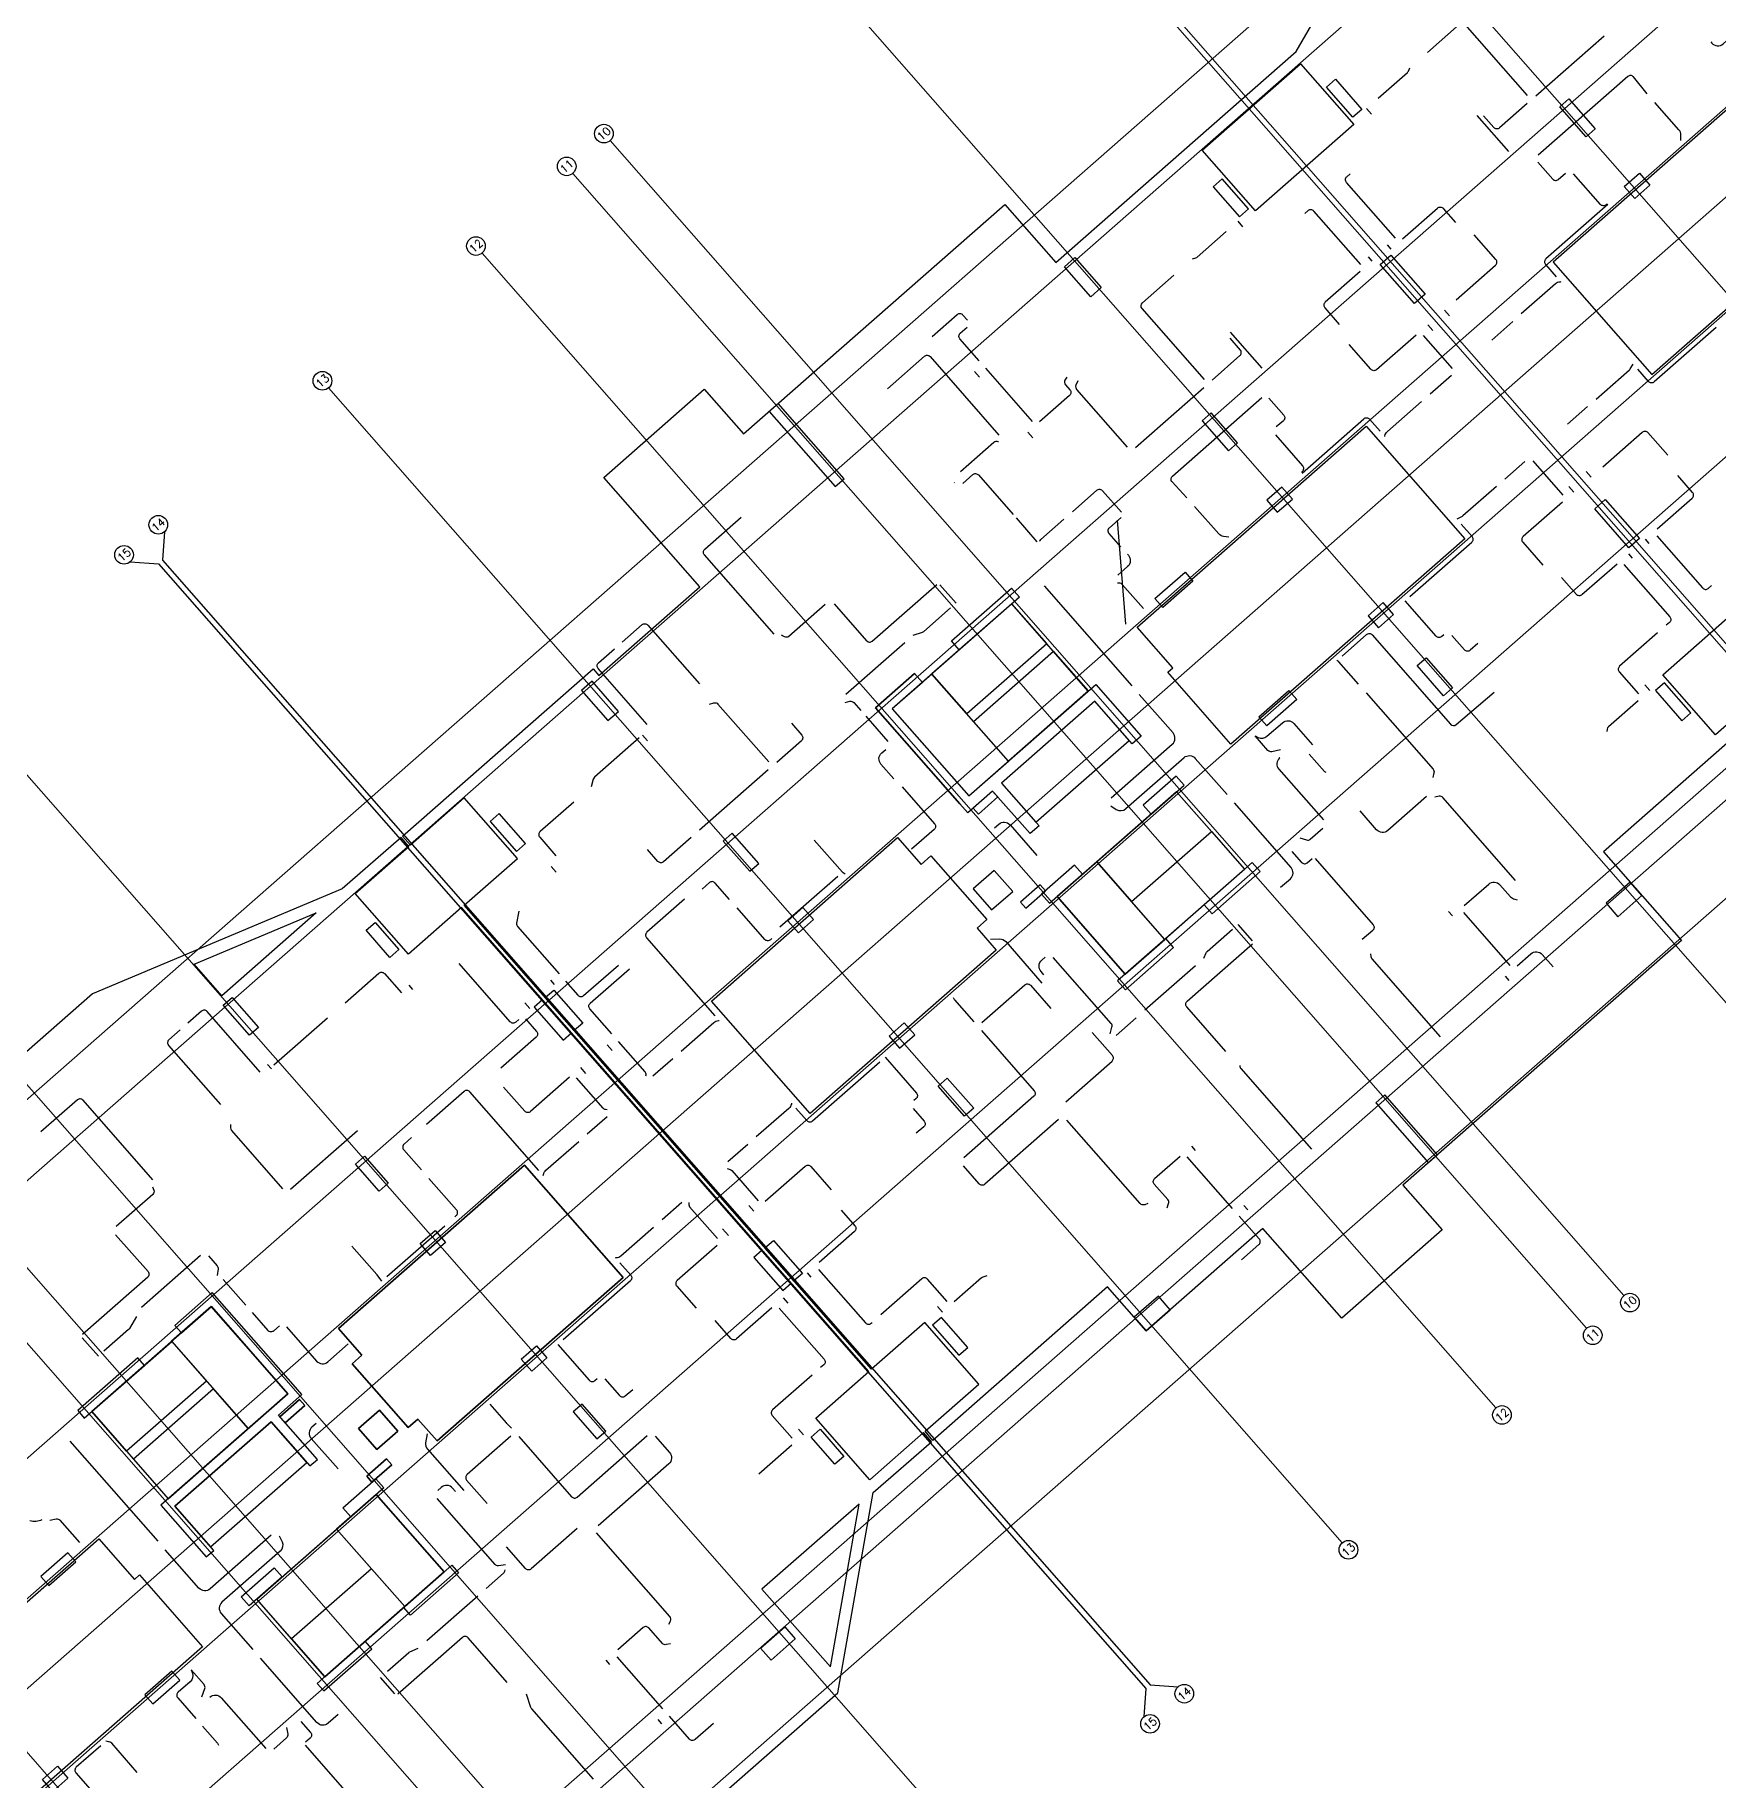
# Model space of a CAD drawing. Header units: metres. Extents: x 375833 to 375946, y 3316005 to 3316108.
# Drawn here: x 375872.98 to 375915.08, y 3316040.03 to 3316083.68 of the extents above; entities that cross this region are included whole.
import ezdxf
from ezdxf.enums import TextEntityAlignment as Align

# ---------------------------------------------------------------- set-up
doc = ezdxf.new("R2010")
doc.units = ezdxf.units.M
doc.header["$MEASUREMENT"] = 0
for name, color, linetype in [('Axes', 1, 'Continuous'), ('Column', 4, 'Continuous'), ('ElecConduit', 20, 'Continuous'), ('Opening', 2, 'Continuous'), ('S-GRID-CIRC', 3, 'Continuous'), ('S-GRID-CIRC-TEXT', 3, 'Continuous'), ('ShearWall', 13, 'Continuous'), ('Slab', 3, 'Continuous'), ('Stair', 5, 'Continuous')]:
    doc.layers.add(name, color=color, linetype=linetype)
doc.styles.add('S-ROMANS', font='romans.shx', dxfattribs={"width": 0.75})

# ---------------------------------------------------------------- blocks, each defined once
blk = doc.blocks.new('S-GRID-CIRC')
at = {"layer": 'S-GRID-CIRC'}
blk.add_circle((0, 0), 0.35, dxfattribs=at)
at = {"layer": 'S-GRID-CIRC-TEXT', "color": 3, "style": 'S-ROMANS', "flags": 8}
blk.add_attdef('GRID-CIRC', text='', height=0.3, dxfattribs=at).set_placement((0, 0), align=Align.MIDDLE)

msp = doc.modelspace()

# ---------------------------------------------------------------- linework, layer by layer
at = {"layer": 'Axes', "lineweight": 0, "ltscale": 0.05}
for p, q in [((375834.566, 3316023.508), (375929.797, 3316107.103)), ((375835.575, 3316022.358), (375930.806, 3316105.954)), ((375839.019, 3316018.435), (375934.25, 3316102.031)), ((375840.761, 3316016.451), (375935.991, 3316100.047)), ((375841.876, 3316015.181), (375937.106, 3316098.777)), ((375843.307, 3316013.55), (375938.538, 3316097.146)), ((375845.095, 3316011.514), (375940.325, 3316095.109)), ((375901.251, 3316093.216), (375926.606, 3316064.331)), ((375849.35, 3316006.667), (375944.58, 3316090.262)), ((375945.801, 3316088.871), (375850.571, 3316005.276)), ((375892.443, 3316085.484), (375917.798, 3316056.6)), ((375887.37, 3316081.031), (375912.725, 3316052.147)), ((375886.438, 3316080.213), (375911.794, 3316051.329)), ((375884.169, 3316078.221), (375909.524, 3316049.336)), ((375880.329, 3316074.849), (375905.684, 3316045.965)), ((375871.265, 3316066.893), (375896.62, 3316038.009)), ((375867.425, 3316063.522), (375892.78, 3316034.638)), ((375865.155, 3316061.53), (375890.51, 3316032.646)), ((375864.223, 3316060.712), (375889.578, 3316031.828)), ((375859.151, 3316056.259), (375884.506, 3316027.375))]:
    msp.add_line(p, q, dxfattribs=at)
for points in [[(375848.624, 3316007.493), (375849.33, 3316007.447), (375943.809, 3316090.383), (375943.855, 3316091.088)], [(375897.229, 3316089.66), (375897.23, 3316089.02), (375921.925, 3316060.888), (375922.63, 3316060.795)], [(375896.49, 3316089.011), (375897.124, 3316088.928), (375921.82, 3316060.795), (375921.82, 3316060.084)]]:
    msp.add_lwpolyline(points, dxfattribs=at)
at = {"layer": 'Axes', "linetype": 'Continuous'}
for points in [[(375876.224, 3316071.249), (375876.179, 3316070.542), (375900.875, 3316042.409), (375901.579, 3316042.365)], [(375875.367, 3316070.497), (375876.074, 3316070.449), (375900.77, 3316042.317), (375900.722, 3316041.613)]]:
    msp.add_lwpolyline(points, dxfattribs=at)
at = {"layer": 'Column'}
for points in [[(375905.286, 3316082.367, 0), (375905.511, 3316082.565, 0), (375906.171, 3316081.813, 0), (375905.945, 3316081.615, 0), (375905.286, 3316082.367, 0)], [(375911.125, 3316081.877, 0), (375911.35, 3316082.075, 0), (375912.01, 3316081.323, 0), (375911.784, 3316081.125, 0), (375911.125, 3316081.877, 0)], [(375902.678, 3316080.078, 0), (375902.452, 3316079.88, 0), (375903.112, 3316079.128, 0), (375903.337, 3316079.326, 0), (375902.678, 3316080.078, 0)], [(375912.738, 3316079.887, 0), (375913.114, 3316080.217, 0), (375913.378, 3316079.916, 0), (375913.002, 3316079.586, 0), (375912.738, 3316079.887, 0)], [(375898.732, 3316077.878, 0), (375898.996, 3316078.11, 0), (375899.656, 3316077.358, 0), (375899.392, 3316077.127, 0), (375898.732, 3316077.878, 0)], [(375906.634, 3316077.935, 0), (375906.897, 3316078.166, 0), (375907.755, 3316077.189, 0), (375907.492, 3316076.958, 0), (375906.634, 3316077.935, 0)], [(375902.407, 3316074.224, 0), (375902.181, 3316074.026, 0), (375902.841, 3316073.275, 0), (375903.067, 3316073.473, 0), (375902.407, 3316074.224, 0)], [(375904.171, 3316072.366, 0), (375903.795, 3316072.037, 0), (375904.059, 3316071.736, 0), (375904.435, 3316072.066, 0), (375904.171, 3316072.366, 0)], [(375911.998, 3316071.825, 0), (375912.261, 3316072.056, 0), (375913.118, 3316071.079, 0), (375912.855, 3316070.848, 0), (375911.998, 3316071.825, 0)], [(375901.197, 3316069.357, 0), (375900.999, 3316069.582, 0), (375901.75, 3316070.242, 0), (375901.948, 3316070.016, 0), (375901.197, 3316069.357, 0)], [(375906.592, 3316068.85, 0), (375906.968, 3316069.18, 0), (375906.704, 3316069.481, 0), (375906.328, 3316069.151, 0), (375906.592, 3316068.85, 0)], [(375908.443, 3316067.348, 0), (375908.218, 3316067.15, 0), (375907.558, 3316067.901, 0), (375907.783, 3316068.099, 0), (375908.443, 3316067.348, 0)], [(375886.919, 3316067.509, 0), (375886.656, 3316067.278, 0), (375887.316, 3316066.526, 0), (375887.579, 3316066.757, 0), (375886.919, 3316067.509, 0)], [(375903.796, 3316066.396, 0), (375903.598, 3316066.621, 0), (375904.35, 3316067.281, 0), (375904.548, 3316067.055, 0), (375903.796, 3316066.396, 0)], [(375913.741, 3316067.474, 0), (375913.516, 3316067.276, 0), (375914.175, 3316066.525, 0), (375914.401, 3316066.723, 0), (375913.741, 3316067.474, 0)], [(375900.903, 3316064.189, 0), (375901.73, 3316064.915, 0), (375901.532, 3316065.14, 0), (375900.705, 3316064.414, 0), (375900.903, 3316064.189, 0)], [(375884.596, 3316064.205, 0), (375884.371, 3316064.007, 0), (375885.03, 3316063.256, 0), (375885.256, 3316063.454, 0), (375884.596, 3316064.205, 0)], [(375884.596, 3316064.205, 0), (375884.371, 3316064.007, 0), (375885.03, 3316063.256, 0), (375885.256, 3316063.454, 0), (375884.596, 3316064.205, 0)], [(375890.427, 3316063.709, 0), (375890.202, 3316063.511, 0), (375890.862, 3316062.759, 0), (375891.087, 3316062.957, 0), (375890.427, 3316063.709, 0)], [(375898.164, 3316062.183, 0), (375898.362, 3316061.958, 0), (375899.188, 3316062.684, 0), (375898.99, 3316062.909, 0), (375898.164, 3316062.183, 0)], [(375912.281, 3316061.96, 0), (375912.578, 3316061.622, 0), (375913.179, 3316062.15, 0), (375912.882, 3316062.488, 0), (375912.281, 3316061.96, 0)], [(375892.191, 3316061.851, 0), (375891.816, 3316061.521, 0), (375892.08, 3316061.22, 0), (375892.455, 3316061.55, 0), (375892.191, 3316061.851, 0)], [(375881.267, 3316061.283, 0), (375881.492, 3316061.481, 0), (375882.086, 3316060.804, 0), (375881.861, 3316060.606, 0), (375881.267, 3316061.283, 0)], [(375877.69, 3316059.407, 0), (375877.916, 3316059.605, 0), (375878.575, 3316058.854, 0), (375878.35, 3316058.656, 0), (375877.69, 3316059.407, 0)], [(375885.682, 3316059.543, 0), (375885.471, 3316059.358, 0), (375886.197, 3316058.531, 0), (375886.407, 3316058.716, 0), (375885.682, 3316059.543, 0)], [(375885.749, 3316059.602, 0), (375885.96, 3316059.787, 0), (375886.685, 3316058.96, 0), (375886.475, 3316058.775, 0), (375885.749, 3316059.602, 0)], [(375894.613, 3316058.335, 0), (375894.989, 3316058.664, 0), (375894.725, 3316058.965, 0), (375894.349, 3316058.635, 0), (375894.613, 3316058.335, 0)], [(375896.464, 3316056.832, 0), (375896.238, 3316056.634, 0), (375895.579, 3316057.386, 0), (375895.804, 3316057.584, 0), (375896.464, 3316056.832, 0)], [(375881.003, 3316055.436, 0), (375881.229, 3316055.634, 0), (375881.822, 3316054.958, 0), (375881.597, 3316054.76, 0), (375881.003, 3316055.436, 0)], [(375882.617, 3316053.446, 0), (375882.993, 3316053.776, 0), (375883.257, 3316053.476, 0), (375882.881, 3316053.146, 0), (375882.617, 3316053.446, 0)], [(375891.244, 3316053.342, 0), (375891.455, 3316053.527, 0), (375892.181, 3316052.7, 0), (375891.97, 3316052.515, 0), (375891.244, 3316053.342, 0)], [(375891.177, 3316053.283, 0), (375890.966, 3316053.098, 0), (375891.692, 3316052.271, 0), (375891.903, 3316052.456, 0), (375891.177, 3316053.283, 0)], [(375900.482, 3316051.603, 0), (375900.779, 3316051.265, 0), (375901.38, 3316051.793, 0), (375901.083, 3316052.131, 0), (375900.482, 3316051.603, 0)], [(375895.659, 3316051.602, 0), (375895.434, 3316051.404, 0), (375896.093, 3316050.653, 0), (375896.319, 3316050.85, 0), (375895.659, 3316051.602, 0)], [(375895.659, 3316051.602, 0), (375895.434, 3316051.404, 0), (375896.093, 3316050.653, 0), (375896.319, 3316050.85, 0), (375895.659, 3316051.602, 0)], [(375885.79, 3316050.59, 0), (375885.414, 3316050.26, 0), (375885.15, 3316050.56, 0), (375885.526, 3316050.89, 0), (375885.79, 3316050.59, 0)], [(375887.04, 3316048.56, 0), (375887.265, 3316048.758, 0), (375886.671, 3316049.434, 0), (375886.446, 3316049.236, 0), (375887.04, 3316048.56, 0)], [(375892.396, 3316048.604, 0), (375892.621, 3316048.802, 0), (375893.215, 3316048.126, 0), (375892.99, 3316047.928, 0), (375892.396, 3316048.604, 0)], [(375881.513, 3316047.567, 0), (375881.711, 3316047.342, 0), (375880.884, 3316046.616, 0), (375880.687, 3316046.842, 0), (375881.513, 3316047.567, 0)], [(375874.007, 3316045.49, 0), (375873.81, 3316045.715, 0), (375873.133, 3316045.121, 0), (375873.331, 3316044.896, 0), (375874.007, 3316045.49, 0)], [(375879.17, 3316045.111, 0), (375878.343, 3316044.385, 0), (375878.145, 3316044.611, 0), (375878.972, 3316045.336, 0), (375879.17, 3316045.111, 0)], [(375891.737, 3316043.86, 0), (375892.001, 3316043.56, 0), (375891.4, 3316043.032, 0), (375891.136, 3316043.333, 0), (375891.737, 3316043.86, 0)], [(375876.607, 3316042.529, 0), (375876.409, 3316042.754, 0), (375875.732, 3316042.16, 0), (375875.93, 3316041.935, 0), (375876.607, 3316042.529, 0)], [(375873.81, 3316040.074, 0), (375873.435, 3316039.744, 0), (375873.171, 3316040.045, 0), (375873.547, 3316040.375, 0), (375873.81, 3316040.074, 0)]]:
    msp.add_polyline3d(points, dxfattribs=at)
at = {"layer": 'ElecConduit'}
for points in [[(375910.318, 3316082.157), (375908.76, 3316083.932, 0.414212), (375908.619, 3316083.941), (375907.815, 3316083.235)], [(375914.902, 3316083.5), (375914.927, 3316083.472, 0.414214), (375915.209, 3316083.453), (375915.45, 3316083.665)], [(375906.581, 3316082.092), (375907.313, 3316082.735, 0.102651), (375907.337, 3316082.767), (375907.377, 3316082.851)], [(375913.313, 3316082.204), (375912.967, 3316082.624, 0.423407), (375912.824, 3316082.635), (375910.584, 3316080.669)], [(375910.309, 3316081.96), (375909.614, 3316081.35, -0.414214), (375909.473, 3316081.359), (375909.214, 3316081.654)], [(375914.154, 3316081.037), (375914.153, 3316081.171, 0.178982), (375914.103, 3316081.301), (375913.499, 3316081.989)], [(375910.573, 3316080.495), (375910.946, 3316080.07, 0.414214), (375911.087, 3316080.061), (375911.265, 3316080.217)], [(375907.018, 3316078.588), (375905.789, 3316079.988, -0.414214), (375905.798, 3316080.129), (375905.882, 3316080.203)], [(375912.307, 3316079.45), (375912.281, 3316079.426, -0.414214), (375912.14, 3316079.436), (375911.465, 3316080.204)], [(375906.145, 3316077.933), (375904.971, 3316079.27, 0.414214), (375904.83, 3316079.28), (375904.746, 3316079.206)], [(375907.192, 3316078.576), (375908.069, 3316079.346, -0.414214), (375908.21, 3316079.337), (375908.516, 3316078.988)], [(375912.324, 3316079.431), (375910.778, 3316078.073, 0.414214), (375910.768, 3316077.932), (375911.036, 3316077.628)], [(375902.782, 3316078.757), (375902.05, 3316078.115, -0.102651), (375902.015, 3316078.095), (375901.927, 3316078.066)], [(375908.532, 3316077.05), (375909.519, 3316077.917, 0.414214), (375909.528, 3316078.058), (375908.986, 3316078.675)], [(375906.134, 3316077.759), (375905.257, 3316076.989, 0.414214), (375905.248, 3316076.848), (375905.609, 3316076.436)], [(375902.234, 3316075.06), (375900.676, 3316076.835, -0.414212), (375900.685, 3316076.976), (375901.47, 3316077.665)], [(375911.152, 3316077.497), (375911.131, 3316077.495, 0.162374), (375911.015, 3316077.446), (375910.161, 3316076.697)], [(375896.309, 3316076.54), (375896.196, 3316076.669, 0.414214), (375896.055, 3316076.678), (375895.427, 3316076.127)], [(375896.605, 3316075.527), (375896.121, 3316076.078, -0.414214), (375896.13, 3316076.219), (375896.298, 3316076.366)], [(375902.43, 3316075.044), (375903.125, 3316075.654, 0.414214), (375903.134, 3316075.795), (375902.876, 3316076.09)], [(375907.529, 3316076.17), (375906.542, 3316075.303, -0.414214), (375906.4, 3316075.312), (375905.859, 3316075.93)], [(375915.034, 3316076.354), (375913.487, 3316074.996, -0.414214), (375913.346, 3316075.005), (375913.075, 3316075.315)], [(375894.307, 3316074.827), (375895.232, 3316075.639, -0.414214), (375895.373, 3316075.63), (375897.094, 3316073.669)], [(375898.791, 3316075.119), (375898.748, 3316075.041, 0.315318), (375898.76, 3316074.927), (375898.871, 3316074.801, -0.414214), (375898.862, 3316074.66), (375898.11, 3316073.999)], [(375912.031, 3316074.568), (375912.866, 3316075.3, 0.067059), (375912.884, 3316075.321), (375912.963, 3316075.441)], [(375899.067, 3316075.024), (375899.022, 3316074.914, 0.284288), (375899.039, 3316074.811), (375900.306, 3316073.368)], [(375901.799, 3316072.097), (375901.427, 3316072.494, -0.423407), (375901.435, 3316072.638), (375903.674, 3316074.604)], [(375903.849, 3316074.592), (375904.221, 3316074.168, -0.414214), (375904.212, 3316074.027), (375904.034, 3316073.87)], [(375906.746, 3316073.63), (375906.751, 3316073.65, -0.162374), (375906.814, 3316073.759), (375907.668, 3316074.508)], [(375904.677, 3316072.718), (375906.223, 3316074.076, -0.414214), (375906.364, 3316074.066), (375906.632, 3316073.762)], [(375897.083, 3316073.495), (375897.076, 3316073.498, 0.291184), (375896.969, 3316073.482), (375896.132, 3316072.747)], [(375904.66, 3316072.737), (375904.687, 3316072.76, 0.414214), (375904.696, 3316072.901), (375904.021, 3316073.67)], [(375912.198, 3316072.874), (375913.185, 3316073.741, -0.414214), (375913.326, 3316073.731), (375913.827, 3316073.161)], [(375896.189, 3316072.459), (375896.44, 3316072.68, -0.414214), (375896.581, 3316072.67), (375897.453, 3316071.678)], [(375913.559, 3316071.323), (375914.436, 3316072.093, 0.414214), (375914.445, 3316072.234), (375914.077, 3316072.654)], [(375898.934, 3316071.748), (375899.547, 3316072.287, -0.414214), (375899.688, 3316072.277), (375900.162, 3316071.737)], [(375909.537, 3316072.378), (375908.702, 3316071.645, -0.067059), (375908.68, 3316071.63), (375908.55, 3316071.567)], [(375902.847, 3316071.111), (375902.714, 3316071.13, -0.178982), (375902.592, 3316071.196), (375901.988, 3316071.885)], [(375911.195, 3316071.993), (375910.208, 3316071.127, 0.414214), (375910.198, 3316070.986), (375910.699, 3316070.415)], [(375891.474, 3316068.685), (375889.728, 3316070.674, -0.414214), (375889.737, 3316070.815), (375890.649, 3316071.616)], [(375898.107, 3316071.012, -0.07087), (375898.144, 3316071.055), (375898.721, 3316071.561)], [(375900.145, 3316070.875), (375899.852, 3316071.208, -0.414214), (375899.861, 3316071.35), (375900.154, 3316071.606)], [(375907.376, 3316069.632), (375908.923, 3316070.99, 0.414214), (375908.932, 3316071.131), (375908.661, 3316071.44)], [(375913.548, 3316071.149), (375914.695, 3316069.843, 0.414214), (375914.836, 3316069.833), (375914.92, 3316069.907)], [(375900.308, 3316070.689), (375900.333, 3316070.661, -0.414214), (375900.314, 3316070.379), (375900.073, 3316070.167)], [(375912.556, 3316070.443), (375911.679, 3316069.673, -0.414214), (375911.538, 3316069.682), (375911.17, 3316070.102)], [(375912.73, 3316070.431), (375913.877, 3316069.124, -0.414214), (375913.868, 3316068.983), (375913.784, 3316068.91)], [(375892.978, 3316069.446), (375893.787, 3316068.523, 0.414214), (375893.928, 3316068.514), (375895.543, 3316069.932)], [(375900.709, 3316069.328), (375900.181, 3316069.929, 0.199008), (375900.112, 3316069.963), (375900.06, 3316069.967)], [(375908.221, 3316068.67), (375908.174, 3316068.629, -0.414214), (375908.033, 3316068.639), (375907.255, 3316069.525)], [(375891.649, 3316068.673), (375891.725, 3316068.63, 0.319468), (375891.84, 3316068.642), (375892.752, 3316069.442)], [(375894.954, 3316068.66), (375895.181, 3316068.736, 0.099666), (375895.215, 3316068.756), (375895.886, 3316069.345)], [(375887.67, 3316068.486), (375888.171, 3316068.926, -0.414214), (375888.312, 3316068.916), (375889.605, 3316067.444)], [(375905.678, 3316068.141), (375906.292, 3316068.68, -0.414214), (375906.433, 3316068.671), (375908.394, 3316066.438, 0.410043), (375908.534, 3316066.427), (375909.481, 3316067.235)], [(375909.073, 3316068.453), (375908.882, 3316068.285, -0.414214), (375908.741, 3316068.294), (375908.421, 3316068.657)], [(375913.571, 3316068.723), (375912.621, 3316067.888, 0.414214), (375912.612, 3316067.747), (375913.096, 3316067.195)], [(375888.297, 3316066.43), (375887.071, 3316067.827, -0.414214), (375887.08, 3316067.968), (375887.484, 3316068.323)], [(375906.091, 3316067.435), (375905.598, 3316067.997, 0.077798), (375905.574, 3316068.017), (375905.551, 3316068.03)], [(375889.856, 3316066.939), (375889.966, 3316066.971, -0.291412), (375890.069, 3316066.941), (375891.338, 3316065.495)], [(375893.252, 3316066.977), (375893.365, 3316067.009, -0.28729), (375893.467, 3316066.978), (375893.642, 3316066.778)], [(375899.905, 3316064.597), (375901.432, 3316065.937, 0.414214), (375901.45, 3316066.219), (375900.607, 3316067.18)], [(375906.278, 3316067.222), (375907.955, 3316065.311, -0.243977), (375907.977, 3316065.222), (375907.949, 3316065.106)], [(375913.085, 3316067.021), (375912.342, 3316066.369, 0.169612), (375912.31, 3316066.312), (375912.299, 3316066.251)], [(375891.906, 3316066.46), (375892.164, 3316066.165, -0.414214), (375892.155, 3316066.024), (375891.538, 3316065.482)], [(375903.506, 3316066.142), (375903.579, 3316066.105, 0.304862), (375903.8, 3316066.134), (375904.188, 3316066.474, -0.41285), (375904.47, 3316066.457), (375904.943, 3316065.923)], [(375888.101, 3316066.093), (375886.979, 3316065.109, 0.147072), (375886.949, 3316065.06), (375886.898, 3316064.874)], [(375904.135, 3316065.798), (375903.922, 3316065.748, -0.276556), (375903.824, 3316065.78), (375903.506, 3316066.142)], [(375894.468, 3316065.067), (375894.144, 3316065.436, -0.414214), (375894.163, 3316065.718), (375894.264, 3316065.807)], [(375899.892, 3316064.397), (375900.032, 3316064.307, 0.334876), (375900.272, 3316064.325), (375901.726, 3316065.602, -0.414214), (375902.008, 3316065.583), (375902.801, 3316064.68)], [(375904.122, 3316065.598), (375904.116, 3316065.592, 0.414214), (375904.098, 3316065.31), (375905.212, 3316064.041)], [(375905.279, 3316065.227), (375905.265, 3316065.234, -0.091584), (375905.236, 3316065.257), (375904.859, 3316065.686)], [(375894.673, 3316064.872), (375895.486, 3316063.945, -0.414214), (375895.477, 3316063.804), (375894.913, 3316063.309)], [(375886.46, 3316064.489), (375885.619, 3316063.751, 0.414214), (375885.61, 3316063.61), (375886.017, 3316063.145)], [(375904.138, 3316062.357), (375904.385, 3316062.573, 0.414214), (375904.403, 3316062.855), (375902.988, 3316064.467)], [(375907.789, 3316064.627), (375906.823, 3316063.779, -0.414214), (375906.54, 3316063.797), (375906.128, 3316064.267)], [(375910.02, 3316062.526), (375908.198, 3316064.602, 0.26327), (375908.105, 3316064.634), (375907.995, 3316064.614)], [(375896.987, 3316063.845), (375897.092, 3316063.938, -0.414214), (375897.375, 3316063.919), (375898.046, 3316063.154)], [(375904.62, 3316063.593), (375904.786, 3316063.542, 0.261193), (375904.882, 3316063.562), (375905.199, 3316063.84)], [(375889.397, 3316063.603), (375888.707, 3316062.997, -0.414214), (375888.566, 3316063.006), (375888.307, 3316063.301)], [(375893.246, 3316062.684), (375893.197, 3316062.721, -0.050007), (375893.182, 3316062.734), (375892.478, 3316063.537)], [(375904.425, 3316063.257), (375904.666, 3316062.982, 0.414214), (375904.808, 3316062.972), (375904.93, 3316063.08)], [(375905.005, 3316063.074), (375906.456, 3316061.422, -0.414214), (375906.446, 3316061.281), (375906.185, 3316061.052)], [(375890.359, 3316062.055), (375889.999, 3316062.465, 0.414214), (375889.858, 3316062.474), (375889.67, 3316062.309)], [(375908.732, 3316061.899), (375909.346, 3316062.438, -0.414214), (375909.628, 3316062.42), (375909.889, 3316062.123, 0.165091), (375910, 3316062.059), (375910.055, 3316062.048)], [(375889.234, 3316062.06), (375888.291, 3316061.232, 0.414214), (375888.282, 3316061.091), (375889.989, 3316059.145)], [(375885.086, 3316061.759), (375885.033, 3316061.458, 0.227689), (375885.057, 3316061.375), (375886.093, 3316060.194)], [(375891.415, 3316061.077), (375891.379, 3316061.045, -0.414214), (375891.238, 3316061.054), (375890.546, 3316061.841)], [(375902.223, 3316060.586), (375902.281, 3316060.716, -0.107695), (375902.306, 3316060.75), (375902.941, 3316061.307)], [(375896.886, 3316061.062), (375897.112, 3316061.067, -0.222751), (375897.268, 3316060.999), (375898.173, 3316059.962)], [(375902.769, 3316058.254), (375901.792, 3316059.367, -0.414214), (375901.801, 3316059.508), (375903.435, 3316060.942)], [(375910.055, 3316060.391), (375910.403, 3316060.696, -0.414214), (375910.685, 3316060.678), (375910.955, 3316060.371)], [(375885.089, 3316059.051), (375885.014, 3316058.985, -0.414214), (375884.873, 3316058.994), (375883.594, 3316060.45)], [(375886.255, 3316060.009), (375886.564, 3316059.657, 0.414214), (375886.705, 3316059.648), (375887.577, 3316060.413)], [(375887.414, 3316058.69), (375886.864, 3316059.316, -0.414214), (375886.873, 3316059.458), (375887.855, 3316060.319)], [(375898.223, 3316060.17), (375898.149, 3316060.254, -0.414214), (375898.167, 3316060.537), (375898.255, 3316060.614)], [(375899.876, 3316058.694), (375899.923, 3316058.859, 0.254606), (375899.902, 3316058.952), (375898.455, 3316060.601)], [(375906.392, 3316060.69), (375906.395, 3316060.631, 0.166929), (375906.42, 3316060.571), (375908.133, 3316058.62)], [(375880.743, 3316059.471), (375881.585, 3316060.21, -0.414214), (375881.726, 3316060.2), (375882.15, 3316059.717)], [(375896.67, 3316058.976), (375897.741, 3316059.917, -0.414214), (375897.882, 3316059.908), (375898.394, 3316059.325)], [(375895.951, 3316059.602), (375895.967, 3316059.568, 0.069194), (375895.982, 3316059.545), (375896.47, 3316058.989)], [(375878.618, 3316057.738), (375877.29, 3316059.251, 0.414214), (375877.149, 3316059.26), (375876.805, 3316058.958)], [(375885.256, 3316059.067), (375885.533, 3316058.752, -0.414214), (375885.524, 3316058.611), (375884.641, 3316057.836)], [(375890.101, 3316059.018), (375890.08, 3316059.016, 0.162374), (375889.963, 3316058.967), (375889.149, 3316058.252)], [(375876.619, 3316058.795), (375876.336, 3316058.546, 0.414214), (375876.326, 3316058.405), (375877.624, 3316056.927)], [(375896.657, 3316058.776), (375897.978, 3316057.271, -0.414214), (375897.969, 3316057.13), (375896.22, 3316055.594)], [(375898.771, 3316056.995), (375899.925, 3316058.009, 0.414214), (375899.934, 3316058.15), (375899.428, 3316058.727)], [(375888.266, 3316057.642), (375888.269, 3316057.664, 0.214383), (375888.245, 3316057.743), (375887.577, 3316058.504)], [(375894.247, 3316058.107), (375895.032, 3316057.213, -0.414214), (375895.023, 3316057.072), (375894.966, 3316057.022)], [(375892.02, 3316056.832), (375892.291, 3316056.523, 0.414214), (375892.432, 3316056.514), (375894.116, 3316057.991)], [(375903.123, 3316057.904), (375903.123, 3316057.893, 0.194136), (375903.148, 3316057.822), (375904.912, 3316055.812)], [(375885.586, 3316055.279), (375883.86, 3316057.245, 0.414214), (375883.719, 3316057.254), (375882.776, 3316056.426)], [(375886.354, 3316057.606), (375885.377, 3316056.748, -0.414214), (375885.236, 3316056.757), (375884.704, 3316057.363)], [(375887.299, 3316056.793), (375887.258, 3316056.799, -0.177657), (375887.198, 3316056.832), (375886.528, 3316057.594)], [(375875.933, 3316055.044), (375874.187, 3316057.032, 0.414214), (375874.046, 3316057.041), (375873.133, 3316056.24)], [(375891.908, 3316056.959), (375891.904, 3316056.938, -0.162374), (375891.84, 3316056.829), (375891.026, 3316056.114)], [(375894.953, 3316056.822), (375895.226, 3316056.511, -0.414214), (375895.217, 3316056.37), (375895.029, 3316056.205)], [(375877.875, 3316056.422), (375877.875, 3316056.34, 0.182226), (375877.899, 3316056.274), (375879.176, 3316054.82)], [(375898.586, 3316056.549), (375896.745, 3316054.932, -0.414214), (375896.603, 3316054.941), (375896.207, 3316055.393)], [(375900.819, 3316054.449), (375900.741, 3316054.419, -0.314613), (375900.629, 3316054.446), (375898.794, 3316056.537)], [(375882.405, 3316056.101), (375882.217, 3316055.936, 0.414214), (375882.208, 3316055.795), (375882.652, 3316055.29)], [(375885.697, 3316055.152), (375885.701, 3316055.172, -0.162374), (375885.765, 3316055.282), (375886.585, 3316056.002)], [(375901.3, 3316054.341), (375901.338, 3316054.446, 0.272031), (375901.319, 3316054.546), (375900.981, 3316054.931, -0.414214), (375900.99, 3316055.072), (375901.627, 3316055.631)], [(375883.485, 3316054.115), (375883.522, 3316054.147, 0.414214), (375883.531, 3316054.289), (375882.839, 3316055.076)], [(375890.3, 3316055.326), (375890.372, 3316055.3, -0.126928), (375890.413, 3316055.272), (375891.075, 3316054.518)], [(375891.249, 3316054.507), (375892.248, 3316055.384, -0.414214), (375892.389, 3316055.375), (375892.901, 3316054.791)], [(375875.922, 3316054.87), (375875.956, 3316054.787, -0.319468), (375875.929, 3316054.674), (375875.016, 3316053.873)], [(375889.343, 3316054.472), (375889.342, 3316054.47, 0.277087), (375889.36, 3316054.369), (375890.057, 3316053.575)], [(375893.15, 3316054.284), (375893.493, 3316053.894, -0.414214), (375893.484, 3316053.752), (375892.597, 3316052.973)], [(375887.504, 3316053.093), (375887.525, 3316053.095, 0.162374), (375887.642, 3316053.144), (375888.457, 3316053.859)], [(375903.16, 3316053.039), (375903.598, 3316053.422, 0.414214), (375903.607, 3316053.563), (375903.104, 3316054.136)], [(375875.003, 3316053.668), (375875.813, 3316052.745, -0.414214), (375875.804, 3316052.604), (375874.17, 3316051.17)], [(375880.908, 3316053.381), (375881.532, 3316052.671, -0.017753), (375881.536, 3316052.665), (375881.655, 3316052.509)], [(375890.045, 3316053.401), (375889.047, 3316052.524, 0.414214), (375889.038, 3316052.383), (375889.525, 3316051.828)], [(375877.324, 3316053.142), (375877.542, 3316052.893, -0.218093), (375877.566, 3316052.813), (375877.543, 3316052.646)], [(375887.616, 3316052.966), (375887.887, 3316052.657, -0.414214), (375887.878, 3316052.516), (375886.194, 3316051.038)], [(375892.586, 3316052.799), (375893.758, 3316051.464, 0.414214), (375893.899, 3316051.454), (375893.924, 3316051.476)], [(375895.803, 3316051.997), (375895.31, 3316052.559, 0.414214), (375895.169, 3316052.569), (375894.138, 3316051.664)], [(375896.793, 3316052.639), (375896.697, 3316052.609, 0.104974), (375896.661, 3316052.589), (375895.976, 3316051.988)], [(375875.528, 3316051.625), (375875.348, 3316051.323, -0.07834), (375875.328, 3316051.299), (375874.708, 3316050.754)], [(375879.1, 3316051.39), (375878.956, 3316051.264, -0.414214), (375878.815, 3316051.273), (375878.422, 3316051.721)], [(375891.417, 3316051.837), (375890.535, 3316051.063, -0.414214), (375890.394, 3316051.072), (375890.001, 3316051.52)], [(375891.602, 3316051.836), (375892.725, 3316050.557, -0.414214), (375892.716, 3316050.416), (375892.635, 3316050.344)], [(375879.28, 3316051.362), (375880.029, 3316050.509, 0.414214), (375880.311, 3316050.491), (375880.818, 3316050.936)], [(375886.063, 3316050.923), (375886.848, 3316050.029, 0.414214), (375886.989, 3316050.02), (375887.046, 3316050.069)], [(375887.24, 3316050.064), (375887.606, 3316049.646, 0.414214), (375887.748, 3316049.637), (375887.936, 3316049.802)], [(375892.421, 3316050.157), (375891.435, 3316049.291, 0.414214), (375891.426, 3316049.15), (375891.928, 3316048.578)], [(375884.36, 3316049.427), (375884.769, 3316048.961, 0.019899), (375884.775, 3316048.955), (375884.9, 3316048.833)], [(375880.018, 3316048.949), (375879.913, 3316048.857, 0.414214), (375879.894, 3316048.575), (375880.566, 3316047.81)], [(375882.791, 3316048.689), (375882.756, 3316048.465, 0.222751), (375882.804, 3316048.302), (375883.713, 3316047.272)], [(375884.887, 3316048.633), (375883.792, 3316047.671, 0.414214), (375883.782, 3316047.53), (375884.294, 3316046.948)], [(375885.087, 3316048.62), (375886.406, 3316047.117, 0.414214), (375886.547, 3316047.108), (375888.297, 3316048.644)], [(375888.5, 3316048.628), (375888.857, 3316048.221, -0.414214), (375888.839, 3316047.939), (375887.07, 3316046.386)], [(375883.5, 3316047.25), (375883.428, 3316047.332, 0.414214), (375883.146, 3316047.351), (375883.058, 3316047.274)], [(375884.751, 3316045.417), (375884.582, 3316045.392, -0.254606), (375884.492, 3316045.425), (375883.045, 3316047.073)], [(375873.16, 3316046.542, -0.21527), (375872.86, 3316046.517, -0.21527)], [(375873.36, 3316046.529), (375873.515, 3316046.56, -0.267243), (375873.609, 3316046.527), (375874.099, 3316045.969)], [(375886.549, 3316046.32), (375885.398, 3316045.31, -0.414214), (375885.257, 3316045.319), (375884.777, 3316045.866)], [(375878.894, 3316046.153), (375877.368, 3316044.813, -0.414214), (375877.086, 3316044.832), (375876.242, 3316045.792)], [(375879.094, 3316046.14), (375879.165, 3316045.99, -0.334876), (375879.117, 3316045.754), (375877.662, 3316044.478, 0.414214), (375877.644, 3316044.196), (375878.437, 3316043.293)], [(375888.838, 3316043.933), (375888.878, 3316044.006, 0.314613), (375888.866, 3316044.12), (375887.03, 3316046.211)], [(375884.271, 3316044.823), (375884.703, 3316045.203, 0.149283), (375884.734, 3316045.252), (375884.743, 3316045.286)], [(375888.884, 3316043.441), (375888.774, 3316043.417, -0.272031), (375888.678, 3316043.449), (375888.34, 3316043.834, 0.414214), (375888.199, 3316043.843), (375887.562, 3316043.284)], [(375881.8, 3316042.75), (375882.337, 3316043.221, -0.073337), (375882.361, 3316043.237), (375882.573, 3316043.333)], [(375884.798, 3316042.471), (375883.817, 3316043.589, 0.414214), (375883.676, 3316043.598), (375882.061, 3316042.18)], [(375880.567, 3316041.666), (375880.321, 3316041.449, -0.414214), (375880.039, 3316041.468), (375878.624, 3316043.079)], [(375876.896, 3316042.783), (375876.923, 3316042.706, -0.304862), (375876.866, 3316042.49), (375876.565, 3316042.226, 0.414214), (375876.556, 3316042.085), (375877.009, 3316041.568)], [(375877.156, 3316042.115), (375877.232, 3316042.32, 0.276556), (375877.214, 3316042.421), (375876.896, 3316042.783)], [(375877.356, 3316042.102), (375877.362, 3316042.107, -0.414214), (375877.644, 3316042.089), (375878.758, 3316040.819)], [(375886.956, 3316040.051), (375885.41, 3316041.812, -0.102713), (375885.39, 3316041.848), (375885.283, 3316042.179)], [(375889.957, 3316041.448), (375889.496, 3316041.044, -0.414214), (375889.355, 3316041.053), (375888.853, 3316041.626)], [(375877.172, 3316041.382), (375877.549, 3316040.953, -0.091584), (375877.568, 3316040.921), (375877.574, 3316040.906)], [(375879.279, 3316041.348), (375879.308, 3316041.177, -0.261193), (375879.276, 3316041.084), (375878.959, 3316040.806)], [(375879.638, 3316041.498), (375879.879, 3316041.223, -0.414214), (375879.87, 3316041.082), (375879.748, 3316040.974)], [(375874.632, 3316040.888), (375874.018, 3316040.349, 0.414214), (375874.009, 3316040.208), (375875.969, 3316037.975, -0.410043), (375875.961, 3316037.834), (375875.038, 3316037)], [(375875.544, 3316040.222), (375874.904, 3316040.951, 0.125296), (375874.863, 3316040.979, 0.04862), (375874.826, 3316040.989), (375874.759, 3316041)], [(375879.744, 3316040.899), (375881.194, 3316039.247, 0.414214), (375881.335, 3316039.238), (375881.596, 3316039.467)]]:
    msp.add_lwpolyline(points, format="xyb", dxfattribs=at)
for points in [[(375912.231, 3316083.647), (375910.522, 3316082.147)], [(375906.412, 3316081.693), (375906.288, 3316081.835)], [(375909.85, 3316080.759), (375909.059, 3316081.661)], [(375903.2, 3316078.873), (375903.076, 3316079.014)], [(375906.804, 3316078.427), (375906.9, 3316078.319)], [(375906.332, 3316078.124), (375906.427, 3316078.016)], [(375908.363, 3316076.652), (375908.239, 3316076.793)], [(375909.424, 3316076.04), (375909.953, 3316076.504)], [(375903.68, 3316075.343), (375902.889, 3316076.245)], [(375907.703, 3316076.158), (375908.431, 3316075.33)], [(375907.946, 3316076.285), (375907.822, 3316076.427)], [(375896.61, 3316075.117), (375896.486, 3316075.258)], [(375897.936, 3316074.011), (375896.768, 3316075.341)], [(375908.415, 3316075.154), (375907.886, 3316074.69)], [(375900.508, 3316073.356), (375902.217, 3316074.856)], [(375911.818, 3316074.38), (375911.32, 3316073.942)], [(375897.941, 3316073.601), (375897.817, 3316073.742)], [(375909.751, 3316072.565), (375910.25, 3316073.003)], [(375911.207, 3316072.168), (375910.459, 3316073.02)], [(375911.782, 3316072.757), (375911.906, 3316072.616)], [(375895.985, 3316072.473), (375895.98, 3316072.478)], [(375911.354, 3316072.382), (375911.478, 3316072.241)], [(375897.523, 3316071.598), (375898.048, 3316071)], [(375900.049, 3316071.543), (375900.263, 3316068.936)], [(375913.362, 3316070.957), (375913.267, 3316071.065)], [(375912.943, 3316070.588), (375912.847, 3316070.697)], [(375895.62, 3316069.925), (375896.023, 3316069.466)], [(375898.225, 3316069.893), (375900.42, 3316067.393)], [(375894.74, 3316068.473), (375893.265, 3316067.178)], [(375913.254, 3316067.419), (375913.377, 3316067.278)], [(375893.765, 3316066.639), (375894.32, 3316066.007)], [(375888.302, 3316066.02), (375888.178, 3316066.161)], [(375891.324, 3316065.295), (375889.61, 3316063.79)], [(375886.023, 3316062.735), (375885.899, 3316062.876)], [(375893.069, 3316062.629), (375891.619, 3316061.357)], [(375908.343, 3316061.75), (375908.439, 3316061.641)], [(375909.881, 3316060.402), (375908.72, 3316061.725)], [(375903.439, 3316061.018), (375903.078, 3316061.428)], [(375902.011, 3316060.396), (375900.741, 3316059.281)], [(375882.337, 3316059.909), (375882.432, 3316059.8)], [(375885.879, 3316060.034), (375885.974, 3316059.926)], [(375909.858, 3316060.025), (375909.763, 3316060.134)], [(375885.236, 3316059.47), (375885.364, 3316059.325)], [(375880.305, 3316059.086), (375878.961, 3316057.906)], [(375900.527, 3316059.094), (375900.026, 3316058.653)], [(375887.419, 3316058.279), (375887.295, 3316058.421)], [(375878.804, 3316057.93), (375878.899, 3316057.821)], [(375886.765, 3316057.705), (375886.636, 3316057.853)], [(375888.936, 3316058.065), (375888.441, 3316057.631)], [(375886.799, 3316056.189), (375887.299, 3316056.628)], [(375879.376, 3316054.807), (375881.049, 3316056.275)], [(375890.813, 3316055.928), (375890.317, 3316055.493)], [(375902.941, 3316054.321), (375901.802, 3316055.62)], [(375902.015, 3316055.778), (375901.92, 3316055.887)], [(375888.669, 3316054.046), (375889.164, 3316054.48)], [(375890.843, 3316054.399), (375890.967, 3316054.258)], [(375903.318, 3316054.294), (375903.222, 3316054.403)], [(375881.782, 3316052.62), (375883.233, 3316053.894)], [(375890.181, 3316053.817), (375890.329, 3316053.648)], [(375875.648, 3316051.86), (375877.123, 3316053.155)], [(375878.259, 3316051.906), (375877.693, 3316052.55)], [(375892.403, 3316052.608), (375892.307, 3316052.717)], [(375891.826, 3316051.961), (375891.711, 3316052.093)], [(375895.561, 3316051.87), (375895.685, 3316051.729)], [(375874.166, 3316051.093), (375874.57, 3316050.634)], [(375873.861, 3316048.505), (375876.055, 3316046.006)], [(375892.086, 3316048.802), (375892.21, 3316048.661)], [(375891.917, 3316048.404), (375891.092, 3316047.68)], [(375882.787, 3316043.521), (375884.058, 3316044.636)], [(375887.365, 3316042.917), (375887.269, 3316043.026)], [(375888.69, 3316041.811), (375887.55, 3316043.109)], [(375881.986, 3316042.186), (375881.625, 3316042.596)], [(375888.667, 3316041.434), (375888.572, 3316041.543)]]:
    msp.add_lwpolyline(points, dxfattribs=at)
at = {"layer": 'Opening'}
for points in [[(375919.279, 3316080.319, -1.5), (375917.702, 3316082.115, -1.5), (375917.574, 3316082.003, -1.5), (375916.684, 3316083.017, -1.5), (375910.957, 3316077.99, -1.5), (375913.424, 3316075.18, -1.5), (375919.279, 3316080.319, -1.5)], [(375905.969, 3316081.437, 0), (375903.512, 3316079.279, 0), (375902.179, 3316080.797, 0), (375904.637, 3316082.955, 0), (375905.969, 3316081.437, 0)], [(375908.749, 3316071.076, -1.5), (375902.895, 3316065.938, -1.5), (375901.319, 3316067.734, -1.5), (375901.446, 3316067.846, -1.5), (375900.556, 3316068.86, -1.5), (375906.282, 3316073.887, -1.5), (375908.749, 3316071.076, -1.5)], [(375897.417, 3316069.445, 0), (375894.428, 3316066.821, 0), (375896.341, 3316064.642, 0), (375899.33, 3316067.266, 0), (375897.417, 3316069.445, 0)], [(375917.474, 3316068.33, 0), (375915.017, 3316066.173, 0), (375913.698, 3316067.675, 0), (375916.155, 3316069.833, 0), (375917.474, 3316068.33, 0)], [(375899.493, 3316067.009, -1.5), (375897.163, 3316064.964, -1.5), (375898.021, 3316063.987, -1.5), (375900.35, 3316066.032, -1.5), (375899.493, 3316067.009, -1.5)], [(375896.937, 3316064.766, -1.5), (375896.449, 3316064.337, -1.5), (375896.581, 3316064.187, -1.5), (375897.069, 3316064.616, -1.5), (375896.937, 3316064.766, -1.5)], [(375903.243, 3316062.809, 0.608), (375900.253, 3316060.185, 0.608), (375898.551, 3316062.124, 0.608), (375901.54, 3316064.748, 0.608), (375903.243, 3316062.809, 0.608)], [(375896.792, 3316061.551, -1.5), (375896.548, 3316061.337, -1.5), (375897.03, 3316060.788, -1.5), (375892.374, 3316056.701, -1.5), (375889.907, 3316059.512, -1.5), (375894.562, 3316063.599, -1.5), (375895.149, 3316062.93, -1.5), (375895.394, 3316063.145, -1.5), (375896.792, 3316061.551, -1.5)], [(375896.978, 3316062.779, -1.5), (375896.452, 3316062.318, -1.5), (375896.914, 3316061.792, -1.5), (375897.44, 3316062.253, -1.5), (375896.978, 3316062.779, -1.5)], [(375898.131, 3316062.421, -1.5), (375897.635, 3316061.986, -1.5), (375897.767, 3316061.835, -1.5), (375898.263, 3316062.271, -1.5), (375898.131, 3316062.421, -1.5)], [(375876.968, 3316060.435, 0), (375880.019, 3316061.718, 0), (375877.66, 3316059.647, 0), (375876.968, 3316060.435, 0)], [(375882.318, 3316048.846, 0), (375882.562, 3316049.06, 0), (375883.044, 3316048.511, 0), (375887.699, 3316052.598, 0), (375885.232, 3316055.409, 0), (375880.576, 3316051.322, 0), (375881.163, 3316050.653, 0), (375880.919, 3316050.439, 0), (375882.318, 3316048.846, 0)], [(375887.699, 3316052.598, -1.5), (375883.044, 3316048.511, -1.5), (375882.562, 3316049.06, -1.5), (375882.318, 3316048.846, -1.5), (375880.919, 3316050.439, -1.5), (375881.163, 3316050.653, -1.5), (375880.576, 3316051.322, -1.5), (375885.232, 3316055.409, -1.5), (375887.699, 3316052.598, -1.5)], [(375877.398, 3316051.873, -1.5), (375874.407, 3316049.247, -1.5), (375876.32, 3316047.067, -1.5), (375879.312, 3316049.693, -1.5), (375877.398, 3316051.873, -1.5)], [(375879.111, 3316049.118, 0), (375879.6, 3316049.547, 0), (375879.732, 3316049.397, 0), (375879.243, 3316048.968, 0), (375879.111, 3316049.118, 0)], [(375879.6, 3316049.547, -1.5), (375879.111, 3316049.118, -1.5), (375879.243, 3316048.968, -1.5), (375879.732, 3316049.397, -1.5), (375879.6, 3316049.547, -1.5)], [(375878.89, 3316048.991, -1.5), (375876.485, 3316046.88, -1.5), (375877.376, 3316045.865, -1.5), (375879.781, 3316047.976, -1.5), (375878.89, 3316048.991, -1.5)], [(375881.076, 3316048.82, 0), (375881.602, 3316049.282, 0), (375882.064, 3316048.756, 0), (375881.538, 3316048.294, 0), (375881.076, 3316048.82, 0)], [(375881.602, 3316049.282, -1.5), (375881.076, 3316048.82, -1.5), (375881.538, 3316048.294, -1.5), (375882.064, 3316048.756, -1.5), (375881.602, 3316049.282, -1.5)], [(375881.282, 3316047.631, 0), (375881.778, 3316048.066, 0), (375881.91, 3316047.916, 0), (375881.414, 3316047.48, 0), (375881.282, 3316047.631, 0)], [(375881.778, 3316048.066, -1.5), (375881.282, 3316047.63, -1.5), (375881.414, 3316047.48, -1.5), (375881.91, 3316047.916, -1.5), (375881.778, 3316048.066, -1.5)], [(375883.224, 3316045.237, -1.5), (375880.234, 3316042.613, -1.5), (375878.532, 3316044.552, -1.5), (375881.522, 3316047.176, -1.5), (375883.224, 3316045.237, -1.5)], [(375892.879, 3316042.863, 0), (375893.599, 3316046.933, 0), (375891.166, 3316044.808, 0), (375892.879, 3316042.863, 0)], [(375874.583, 3316046.061, -1.5), (375875.473, 3316045.047, -1.5), (375875.601, 3316045.159, -1.5), (375877.178, 3316043.362, -1.5), (375871.323, 3316038.223, -1.5), (375868.856, 3316041.034, -1.5), (375874.583, 3316046.061, -1.5)]]:
    msp.add_polyline3d(points, dxfattribs=at)
at = {"layer": 'ShearWall'}
for points in [[(375891.573, 3316074.455, 0), (375891.348, 3316074.257, 0), (375892.997, 3316072.378, 0), (375893.222, 3316072.576, 0), (375891.573, 3316074.455, 0)], [(375897.607, 3316069.612, 0), (375896.104, 3316068.293, 0), (375895.906, 3316068.518, 0), (375897.409, 3316069.837, 0), (375897.607, 3316069.612, 0)], [(375894.982, 3316067.707, 0), (375894.005, 3316066.849, 0), (375896.116, 3316064.444, 0), (375896.116, 3316064.444, 0)], [(375895.18, 3316067.481, 0), (375894.428, 3316066.821, 0), (375896.341, 3316064.642, 0), (375899.52, 3316067.432, 0), (375900.655, 3316066.14, 0), (375900.429, 3316065.942, 0), (375899.493, 3316067.009, 0), (375897.163, 3316064.964, 0), (375898.1, 3316063.897, 0), (375897.874, 3316063.699, 0), (375896.937, 3316064.766, 0), (375896.314, 3316064.219, 0), (375896.116, 3316064.444, 0), (375894.005, 3316066.849, 0), (375894.982, 3316067.707, 0)], [(375895.18, 3316067.481, 0), (375894.428, 3316066.821, 0), (375896.341, 3316064.642, 0), (375899.52, 3316067.432, 0), (375900.655, 3316066.14, 0), (375900.429, 3316065.942, 0), (375899.493, 3316067.009, 0), (375897.163, 3316064.964, 0), (375898.1, 3316063.897, 0), (375897.874, 3316063.699, 0), (375896.937, 3316064.766, 0), (375896.314, 3316064.219, 0), (375896.116, 3316064.444, 0), (375894.005, 3316066.849, 0), (375894.982, 3316067.707, 0), (375895.18, 3316067.481, 0)], [(375894.982, 3316067.707, 0), (375895.18, 3316067.481, 0)], [(375903.432, 3316062.976, 0), (375903.63, 3316062.75, 0), (375902.428, 3316061.695, 0), (375902.23, 3316061.92, 0), (375903.432, 3316062.976, 0)], [(375901.466, 3316060.851, 0), (375901.268, 3316061.076, 0), (375900.065, 3316060.02, 0), (375900.263, 3316059.795, 0), (375901.466, 3316060.851, 0)], [(375906.746, 3316057.169, 0), (375906.521, 3316056.971, 0), (375907.84, 3316055.468, 0), (375908.066, 3316055.666, 0), (375906.746, 3316057.169, 0)], [(375876.647, 3316051.213, 0), (375877.398, 3316051.873, 0), (375879.312, 3316049.693, 0), (375876.133, 3316046.903, 0), (375877.267, 3316045.61, 0), (375877.455, 3316045.775, 0), (375876.485, 3316046.88, 0), (375878.89, 3316048.991, 0), (375879.86, 3316047.886, 0), (375880.048, 3316048.051, 0), (375879.078, 3316049.156, 0), (375879.664, 3316049.67, 0), (375879.499, 3316049.858, 0), (375877.421, 3316052.225, 0), (375876.482, 3316051.401, 0), (375876.647, 3316051.213, 0)], [(375874.219, 3316049.082, 0), (375875.723, 3316050.402, 0), (375875.558, 3316050.589, 0), (375874.055, 3316049.27, 0), (375874.219, 3316049.082, 0)], [(375882.374, 3316044.158, 0), (375882.209, 3316044.346, 0), (375883.411, 3316045.402, 0), (375883.576, 3316045.214, 0), (375882.374, 3316044.158, 0)], [(375880.045, 3316042.446, 0), (375880.21, 3316042.258, 0), (375881.412, 3316043.314, 0), (375881.247, 3316043.502, 0), (375880.045, 3316042.446, 0)]]:
    msp.add_polyline3d(points, dxfattribs=at)
at = {"layer": 'Slab'}
for points in [[(375904.528, 3316083.259, 0), (375907.918, 3316089.095, 0), (375917.036, 3316097.099, 0)], [(375917.723, 3316068.082, 0), (375912.215, 3316063.248, 0), (375914.168, 3316061.023, 0), (375907.201, 3316054.908, 0), (375908.184, 3316053.788, 0), (375905.67, 3316051.582, 0), (375903.698, 3316053.828, 0), (375900.779, 3316051.265, 0), (375899.815, 3316052.363, 0), (375895.445, 3316048.526, 0), (375895.247, 3316048.752, 0), (375896.592, 3316049.933, 0), (375895.24, 3316051.473, 0), (375893.91, 3316050.306, 0), (375883.724, 3316061.909, 0), (375885.054, 3316063.077, 0), (375883.721, 3316064.595, 0), (375882.376, 3316063.414, 0), (375882.178, 3316063.64, 0), (375886.943, 3316067.822, 0), (375887.088, 3316067.657, 0), (375889.614, 3316069.874, 0), (375887.212, 3316072.609, 0), (375889.726, 3316074.815, 0), (375890.709, 3316073.696, 0), (375897.247, 3316079.435, 0), (375898.52, 3316077.985, 0), (375904.528, 3316083.259, 0)], [(375871.541, 3316030.631, 0), (375874.149, 3316032.92, 0), (375875.535, 3316031.342, 0), (375878.326, 3316033.793, 0), (375880.569, 3316031.237, 0), (375893.068, 3316042.208, 0), (375893.954, 3316047.218, 0), (375895.407, 3316048.493, 0), (375895.209, 3316048.719, 0), (375893.864, 3316047.538, 0), (375892.512, 3316049.079, 0), (375893.842, 3316050.246, 0), (375883.656, 3316061.85, 0), (375882.326, 3316060.682, 0), (375880.993, 3316062.201, 0), (375882.339, 3316063.381, 0), (375882.141, 3316063.607, 0), (375880.672, 3316062.318, 0), (375874.421, 3316059.691, 0), (375864.38, 3316050.877, 0)]]:
    msp.add_polyline3d(points, dxfattribs=at)
at = {"layer": 'Stair', "linetype": 'Continuous', "elevation": -1.5, "flags": 128}
for points in [[(375896.341, 3316064.642), (375897.331, 3316065.511), (375895.418, 3316067.691), (375894.428, 3316066.82)], [(375900.253, 3316060.185), (375901.244, 3316061.054), (375899.542, 3316062.993), (375898.551, 3316062.124)], [(375878.317, 3316048.825), (375879.307, 3316049.694), (375877.394, 3316051.874), (375876.403, 3316051.003)], [(375882.233, 3316044.367), (375883.223, 3316045.236), (375881.521, 3316047.175), (375880.531, 3316046.306)]]:
    msp.add_lwpolyline(points, close=True, dxfattribs=at)
at = {"layer": 'Stair'}
for points in [[(375896.292, 3316066.701, -1.5), (375898.291, 3316068.455, 0), (375897.42, 3316069.447, 0), (375895.421, 3316067.693, -1.5), (375896.292, 3316066.701, -1.5)], [(375896.463, 3316066.505, -1.5), (375898.462, 3316068.26, -3), (375899.333, 3316067.268, -3), (375897.334, 3316065.513, -1.5), (375896.463, 3316066.505, -1.5)], [(375900.413, 3316062.002, -1.5), (375902.411, 3316063.756, 0), (375901.54, 3316064.748, 0), (375899.542, 3316062.994, -1.5), (375900.413, 3316062.002, -1.5)], [(375900.413, 3316062.002, -1.5), (375902.411, 3316063.756, -3), (375903.242, 3316062.809, -3), (375901.244, 3316061.055, -1.5), (375900.413, 3316062.002, -1.5)], [(375877.276, 3316050.009, -1.5), (375875.278, 3316048.255, 0), (375874.407, 3316049.247, 0), (375876.406, 3316051.001, -1.5), (375877.276, 3316050.009, -1.5)], [(375877.448, 3316049.814, -1.5), (375875.449, 3316048.059, -3), (375876.32, 3316047.067, -3), (375878.319, 3316048.822, -1.5), (375877.448, 3316049.814, -1.5)], [(375881.402, 3316045.314, -1.5), (375879.403, 3316043.56, 0), (375878.532, 3316044.552, 0), (375880.531, 3316046.306, -1.5), (375881.402, 3316045.314, -1.5)], [(375881.402, 3316045.314, -1.5), (375879.403, 3316043.56, -3), (375880.234, 3316042.613, -3), (375882.233, 3316044.367, -1.5), (375881.402, 3316045.314, -1.5)]]:
    msp.add_polyline3d(points, close=True, dxfattribs=at)

# ---------------------------------------------------------------- block references
at = {"layer": 'S-GRID-CIRC', "ltscale": 20}
ref = msp.add_blockref('S-GRID-CIRC', (375887.216, 3316081.206), dxfattribs=dict(at, xscale=0.667, yscale=0.667, zscale=0.667, rotation=221.2773505742023))
ref.add_attrib('GRID-CIRC', '10', dxfattribs={"layer": 'S-GRID-CIRC-TEXT', "color": 3, "height": 0.2001, "rotation": 41.2774, "style": 'S-ROMANS'}).set_placement((375887.216, 3316081.206), align=Align.MIDDLE)
ref = msp.add_blockref('S-GRID-CIRC', (375886.284, 3316080.388), dxfattribs=dict(at, xscale=0.667, yscale=0.667, zscale=0.667, rotation=221.2773505742023))
ref.add_attrib('GRID-CIRC', '11', dxfattribs={"layer": 'S-GRID-CIRC-TEXT', "color": 3, "height": 0.2001, "rotation": 41.2774, "style": 'S-ROMANS'}).set_placement((375886.284, 3316080.388), align=Align.MIDDLE)
ref = msp.add_blockref('S-GRID-CIRC', (375884.015, 3316078.396), dxfattribs=dict(at, xscale=0.667, yscale=0.667, zscale=0.667, rotation=221.2773505742023))
ref.add_attrib('GRID-CIRC', '12', dxfattribs={"layer": 'S-GRID-CIRC-TEXT', "color": 3, "height": 0.2001, "rotation": 41.2774, "style": 'S-ROMANS'}).set_placement((375884.015, 3316078.396), align=Align.MIDDLE)
ref = msp.add_blockref('S-GRID-CIRC', (375880.175, 3316075.025), dxfattribs=dict(at, xscale=0.667, yscale=0.667, zscale=0.667, rotation=221.2773505742023))
ref.add_attrib('GRID-CIRC', '13', dxfattribs={"layer": 'S-GRID-CIRC-TEXT', "color": 3, "height": 0.2001, "rotation": 41.2774, "style": 'S-ROMANS'}).set_placement((375880.175, 3316075.025), align=Align.MIDDLE)
ref = msp.add_blockref('S-GRID-CIRC', (375876.07, 3316071.425), dxfattribs=dict(at, xscale=0.667, yscale=0.667, zscale=0.667, rotation=221.2773505742023))
ref.add_attrib('GRID-CIRC', '14', dxfattribs={"layer": 'S-GRID-CIRC-TEXT', "color": 3, "height": 0.2001, "rotation": 41.2774, "style": 'S-ROMANS'}).set_placement((375876.07, 3316071.425), align=Align.MIDDLE)
ref = msp.add_blockref('S-GRID-CIRC', (375876.07, 3316071.425), dxfattribs=dict(at, xscale=0.667, yscale=0.667, zscale=0.667, rotation=221.2773505742023))
ref.add_attrib('GRID-CIRC', '14', dxfattribs={"layer": 'S-GRID-CIRC-TEXT', "color": 3, "height": 0.2001, "rotation": 41.2774, "style": 'S-ROMANS'}).set_placement((375876.07, 3316071.425), align=Align.MIDDLE)
ref = msp.add_blockref('S-GRID-CIRC', (375875.213, 3316070.672), dxfattribs=dict(at, xscale=0.667, yscale=0.667, zscale=0.667, rotation=221.2773505742023))
ref.add_attrib('GRID-CIRC', '15', dxfattribs={"layer": 'S-GRID-CIRC-TEXT', "color": 3, "height": 0.2001, "rotation": 41.2774, "style": 'S-ROMANS'}).set_placement((375875.213, 3316070.672), align=Align.MIDDLE)
ref = msp.add_blockref('S-GRID-CIRC', (375875.213, 3316070.672), dxfattribs=dict(at, xscale=0.667, yscale=0.667, zscale=0.667, rotation=221.2773505742023))
ref.add_attrib('GRID-CIRC', '15', dxfattribs={"layer": 'S-GRID-CIRC-TEXT', "color": 3, "height": 0.2001, "rotation": 41.2774, "style": 'S-ROMANS'}).set_placement((375875.213, 3316070.672), align=Align.MIDDLE)
ref = msp.add_blockref('S-GRID-CIRC', (375912.879, 3316051.971), dxfattribs=dict(at, xscale=0.667, yscale=0.667, zscale=0.667, rotation=221.2773505742023))
ref.add_attrib('GRID-CIRC', '10', dxfattribs={"layer": 'S-GRID-CIRC-TEXT', "color": 3, "height": 0.2001, "rotation": 41.2774, "style": 'S-ROMANS'}).set_placement((375912.879, 3316051.971), align=Align.MIDDLE)
ref = msp.add_blockref('S-GRID-CIRC', (375911.948, 3316051.153), dxfattribs=dict(at, xscale=0.667, yscale=0.667, zscale=0.667, rotation=221.2773505742023))
ref.add_attrib('GRID-CIRC', '11', dxfattribs={"layer": 'S-GRID-CIRC-TEXT', "color": 3, "height": 0.2001, "rotation": 41.2774, "style": 'S-ROMANS'}).set_placement((375911.948, 3316051.153), align=Align.MIDDLE)
ref = msp.add_blockref('S-GRID-CIRC', (375909.678, 3316049.161), dxfattribs=dict(at, xscale=0.667, yscale=0.667, zscale=0.667, rotation=221.2773505742023))
ref.add_attrib('GRID-CIRC', '12', dxfattribs={"layer": 'S-GRID-CIRC-TEXT', "color": 3, "height": 0.2001, "rotation": 41.2774, "style": 'S-ROMANS'}).set_placement((375909.678, 3316049.161), align=Align.MIDDLE)
ref = msp.add_blockref('S-GRID-CIRC', (375905.838, 3316045.79), dxfattribs=dict(at, xscale=0.667, yscale=0.667, zscale=0.667, rotation=221.2773505742023))
ref.add_attrib('GRID-CIRC', '13', dxfattribs={"layer": 'S-GRID-CIRC-TEXT', "color": 3, "height": 0.2001, "rotation": 41.2774, "style": 'S-ROMANS'}).set_placement((375905.838, 3316045.79), align=Align.MIDDLE)
ref = msp.add_blockref('S-GRID-CIRC', (375901.733, 3316042.19), dxfattribs=dict(at, xscale=0.667, yscale=0.667, zscale=0.667, rotation=221.2773505742023))
ref.add_attrib('GRID-CIRC', '14', dxfattribs={"layer": 'S-GRID-CIRC-TEXT', "color": 3, "height": 0.2001, "rotation": 41.2774, "style": 'S-ROMANS'}).set_placement((375901.733, 3316042.19), align=Align.MIDDLE)
ref = msp.add_blockref('S-GRID-CIRC', (375900.876, 3316041.437), dxfattribs=dict(at, xscale=0.667, yscale=0.667, zscale=0.667, rotation=221.2773505742023))
ref.add_attrib('GRID-CIRC', '15', dxfattribs={"layer": 'S-GRID-CIRC-TEXT', "color": 3, "height": 0.2001, "rotation": 41.2774, "style": 'S-ROMANS'}).set_placement((375900.876, 3316041.437), align=Align.MIDDLE)

doc.saveas('drawing.dxf')
